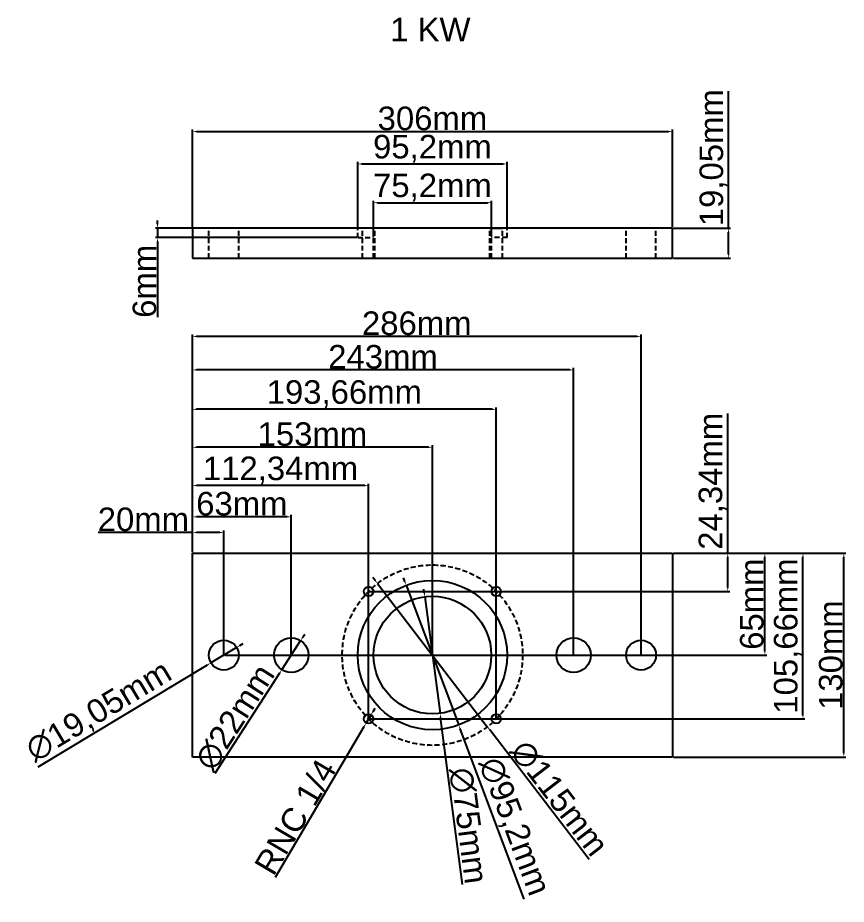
# Model space of a CAD drawing. Header units: centimetres. Extents: x 6534 to 31506, y 42826 to 109107.
# Drawn here: x 28963 to 29491, y 55406 to 55971 of the extents above; entities that cross this region are included whole.
import ezdxf

# ---------------------------------------------------------------- set-up
doc = ezdxf.new("R2010")
doc.units = ezdxf.units.CM
doc.header["$LTSCALE"] = 0.5
doc.linetypes.add('DASHED2', pattern=[9.525, 6.35, -3.175])
doc.styles.get("Standard").update_dxf_attribs({"font": 'arial.ttf'})
doc.dimstyles.new('ISO-25', dxfattribs={"dimtxt": 15, "dimasz": 2.5, "dimexe": 1.25, "dimexo": 0.625, "dimtad": 1, "dimtxsty": 'Standard', "dimcen": 2.5, "dimclrd": 1, "dimclre": 1, "dimadec": 0, "dimazin": 0, "dimtfac": 1, "dimtmove": 0, "dimatfit": 3, "dimfxl": 1, "dimarcsym": 0})

# ---------------------------------------------------------------- blocks, each defined once
blk = doc.blocks.new('*D371')
at = {"color": 1, "lineweight": -2, "transparency": 16777216}
for p, q in [((29074.63, 55837.11), (29074.63, 55899.38)), ((29380.63, 55837.11), (29380.63, 55899.38)), ((29077.13, 55898.13), (29378.13, 55898.13))]:
    blk.add_line(p, q, dxfattribs=at)
at = {"color": 1, "transparency": 16777216}
for points in [[(29077.13, 55898.55), (29077.13, 55897.72), (29074.63, 55898.13)], [(29378.13, 55898.55), (29378.13, 55897.72), (29380.63, 55898.13)]]:
    blk.add_solid(points, dxfattribs=at)
at = {"layer": 'Defpoints', "color": 0, "transparency": 16777216}
for p in [(29380.63, 55898.13), (29074.63, 55836.49), (29380.63, 55836.49)]:
    blk.add_point(p, dxfattribs=at)
at = {"color": 0, "transparency": 16777216, "insert": (29227.63, 55906.42), "char_height": 15, "attachment_point": 5}
blk.add_mtext('306mm', dxfattribs=at)
blk = doc.blocks.new('*D372')
at = {"color": 1, "lineweight": -2, "transparency": 16777216}
for p, q in [((29416.46, 55836.49), (29416.46, 55923.95)), ((29381.25, 55836.49), (29417.71, 55836.49)), ((29416.46, 55819.94), (29416.46, 55833.99)), ((29381.25, 55817.44), (29417.71, 55817.44))]:
    blk.add_line(p, q, dxfattribs=at)
at = {"color": 1, "transparency": 16777216}
for points in [[(29416.04, 55833.99), (29416.87, 55833.99), (29416.46, 55836.49)], [(29416.04, 55819.94), (29416.87, 55819.94), (29416.46, 55817.44)]]:
    blk.add_solid(points, dxfattribs=at)
at = {"layer": 'Defpoints', "color": 0, "transparency": 16777216}
for p in [(29380.63, 55836.49), (29416.46, 55836.49), (29380.63, 55817.44)]:
    blk.add_point(p, dxfattribs=at)
at = {"color": 0, "transparency": 16777216, "insert": (29406.82, 55881.47), "char_height": 15, "attachment_point": 5, "rotation": 90}
blk.add_mtext('19,05mm', dxfattribs=at)
blk = doc.blocks.new('*D373')
at = {"color": 1, "lineweight": -2, "transparency": 16777216}
for p, q in [((29074.63, 55642.55), (29014.62, 55642.55)), ((29074.63, 55629.98), (29074.63, 55643.8)), ((29092.13, 55642.55), (29077.13, 55642.55)), ((29094.63, 55564.98), (29094.63, 55643.8))]:
    blk.add_line(p, q, dxfattribs=at)
at = {"color": 1, "transparency": 16777216}
for points in [[(29077.13, 55642.96), (29077.13, 55642.13), (29074.63, 55642.55)], [(29092.13, 55642.96), (29092.13, 55642.13), (29094.63, 55642.55)]]:
    blk.add_solid(points, dxfattribs=at)
at = {"layer": 'Defpoints', "color": 0, "transparency": 16777216}
for p in [(29074.63, 55642.55), (29074.63, 55629.35), (29094.63, 55564.35)]:
    blk.add_point(p, dxfattribs=at)
at = {"color": 0, "transparency": 16777216, "insert": (29043.37, 55650.83), "char_height": 15, "attachment_point": 5}
blk.add_mtext('20mm', dxfattribs=at)
blk = doc.blocks.new('*D374')
at = {"color": 1, "lineweight": -2, "transparency": 16777216}
for p, q in [((29074.63, 55629.98), (29074.63, 55673.64)), ((29186.97, 55524.32), (29186.97, 55673.64)), ((29184.47, 55672.39), (29077.13, 55672.39))]:
    blk.add_line(p, q, dxfattribs=at)
at = {"color": 1, "transparency": 16777216}
for points in [[(29077.13, 55672.81), (29077.13, 55671.98), (29074.63, 55672.39)], [(29184.47, 55672.81), (29184.47, 55671.98), (29186.97, 55672.39)]]:
    blk.add_solid(points, dxfattribs=at)
at = {"layer": 'Defpoints', "color": 0, "transparency": 16777216}
for p in [(29074.63, 55672.39), (29074.63, 55629.35), (29186.97, 55523.69)]:
    blk.add_point(p, dxfattribs=at)
at = {"color": 0, "transparency": 16777216, "insert": (29130.8, 55682.03), "char_height": 15, "attachment_point": 5}
blk.add_mtext('112,34mm', dxfattribs=at)
blk = doc.blocks.new('*D375')
at = {"color": 1, "lineweight": -2, "transparency": 16777216}
for p, q in [((29074.63, 55629.98), (29074.63, 55698.11)), ((29225.13, 55696.86), (29077.13, 55696.86)), ((29227.63, 55564.98), (29227.63, 55698.11))]:
    blk.add_line(p, q, dxfattribs=at)
at = {"color": 1, "transparency": 16777216}
for points in [[(29077.13, 55697.28), (29077.13, 55696.45), (29074.63, 55696.86)], [(29225.13, 55697.28), (29225.13, 55696.45), (29227.63, 55696.86)]]:
    blk.add_solid(points, dxfattribs=at)
at = {"layer": 'Defpoints', "color": 0, "transparency": 16777216}
for p in [(29074.63, 55696.86), (29074.63, 55629.35), (29227.63, 55564.35)]:
    blk.add_point(p, dxfattribs=at)
at = {"color": 0, "transparency": 16777216, "insert": (29151.13, 55705.15), "char_height": 15, "attachment_point": 5}
blk.add_mtext('153mm', dxfattribs=at)
blk = doc.blocks.new('*D376')
at = {"color": 1, "lineweight": -2, "transparency": 16777216}
for p, q in [((29074.63, 55629.98), (29074.63, 55722.3)), ((29265.79, 55721.05), (29077.13, 55721.05)), ((29268.29, 55524.32), (29268.29, 55722.3))]:
    blk.add_line(p, q, dxfattribs=at)
at = {"color": 1, "transparency": 16777216}
for points in [[(29077.13, 55721.46), (29077.13, 55720.63), (29074.63, 55721.05)], [(29265.79, 55721.46), (29265.79, 55720.63), (29268.29, 55721.05)]]:
    blk.add_solid(points, dxfattribs=at)
at = {"layer": 'Defpoints', "color": 0, "transparency": 16777216}
for p in [(29074.63, 55721.05), (29074.63, 55629.35), (29268.29, 55523.69)]:
    blk.add_point(p, dxfattribs=at)
at = {"color": 0, "transparency": 16777216, "insert": (29171.46, 55730.69), "char_height": 15, "attachment_point": 5}
blk.add_mtext('193,66mm', dxfattribs=at)
blk = doc.blocks.new('*D377')
at = {"color": 1, "lineweight": -2, "transparency": 16777216}
for p, q in [((29074.63, 55629.98), (29074.63, 55768.8)), ((29360.63, 55564.98), (29360.63, 55768.8)), ((29358.13, 55767.55), (29077.13, 55767.55))]:
    blk.add_line(p, q, dxfattribs=at)
at = {"color": 1, "transparency": 16777216}
for points in [[(29077.13, 55767.97), (29077.13, 55767.14), (29074.63, 55767.55)], [(29358.13, 55767.97), (29358.13, 55767.14), (29360.63, 55767.55)]]:
    blk.add_solid(points, dxfattribs=at)
at = {"layer": 'Defpoints', "color": 0, "transparency": 16777216}
for p in [(29074.63, 55767.55), (29074.63, 55629.35), (29360.63, 55564.35)]:
    blk.add_point(p, dxfattribs=at)
at = {"color": 0, "transparency": 16777216, "insert": (29217.63, 55775.84), "char_height": 15, "attachment_point": 5}
blk.add_mtext('286mm', dxfattribs=at)
blk = doc.blocks.new('*D378')
at = {"color": 1, "lineweight": -2, "transparency": 16777216}
for p, q in [((29415.89, 55629.35), (29415.89, 55718.49)), ((29381.25, 55629.35), (29417.14, 55629.35)), ((29415.89, 55607.51), (29415.89, 55626.85)), ((29187.59, 55605.01), (29417.14, 55605.01))]:
    blk.add_line(p, q, dxfattribs=at)
at = {"color": 1, "transparency": 16777216}
for points in [[(29415.47, 55626.85), (29416.3, 55626.85), (29415.89, 55629.35)], [(29415.47, 55607.51), (29416.3, 55607.51), (29415.89, 55605.01)]]:
    blk.add_solid(points, dxfattribs=at)
at = {"layer": 'Defpoints', "color": 0, "transparency": 16777216}
for p in [(29380.63, 55629.35), (29415.89, 55629.35), (29186.97, 55605.01)]:
    blk.add_point(p, dxfattribs=at)
at = {"color": 0, "transparency": 16777216, "insert": (29406.25, 55675.17), "char_height": 15, "attachment_point": 5, "rotation": 90}
blk.add_mtext('24,34mm', dxfattribs=at)
blk = doc.blocks.new('*D379')
at = {"color": 1, "lineweight": -2, "transparency": 16777216}
for p, q in [((29381.25, 55629.35), (29440.82, 55629.35)), ((29439.57, 55566.85), (29439.57, 55626.85)), ((29095.25, 55564.35), (29440.82, 55564.35))]:
    blk.add_line(p, q, dxfattribs=at)
at = {"color": 1, "transparency": 16777216}
for points in [[(29439.15, 55626.85), (29439.99, 55626.85), (29439.57, 55629.35)], [(29439.15, 55566.85), (29439.99, 55566.85), (29439.57, 55564.35)]]:
    blk.add_solid(points, dxfattribs=at)
at = {"layer": 'Defpoints', "color": 0, "transparency": 16777216}
for p in [(29380.63, 55629.35), (29439.57, 55629.35), (29094.63, 55564.35)]:
    blk.add_point(p, dxfattribs=at)
at = {"color": 0, "transparency": 16777216, "insert": (29431.29, 55596.85), "char_height": 15, "attachment_point": 5, "rotation": 90}
blk.add_mtext('65mm', dxfattribs=at)
blk = doc.blocks.new('*D380')
at = {"color": 1, "lineweight": -2, "transparency": 16777216}
for p, q in [((29381.25, 55629.35), (29465.1, 55629.35)), ((29463.85, 55526.19), (29463.85, 55626.85)), ((29187.59, 55523.69), (29465.1, 55523.69))]:
    blk.add_line(p, q, dxfattribs=at)
at = {"color": 1, "transparency": 16777216}
for points in [[(29463.43, 55626.85), (29464.26, 55626.85), (29463.85, 55629.35)], [(29463.43, 55526.19), (29464.26, 55526.19), (29463.85, 55523.69)]]:
    blk.add_solid(points, dxfattribs=at)
at = {"layer": 'Defpoints', "color": 0, "transparency": 16777216}
for p in [(29380.63, 55629.35), (29463.85, 55629.35), (29186.97, 55523.69)]:
    blk.add_point(p, dxfattribs=at)
at = {"color": 0, "transparency": 16777216, "insert": (29454.21, 55576.52), "char_height": 15, "attachment_point": 5, "rotation": 90}
blk.add_mtext('105,66mm', dxfattribs=at)
blk = doc.blocks.new('*D381')
at = {"color": 1, "lineweight": -2, "transparency": 16777216}
for p, q in [((29381.25, 55629.35), (29491.15, 55629.35)), ((29489.9, 55501.85), (29489.9, 55626.85)), ((29381.25, 55499.35), (29491.15, 55499.35))]:
    blk.add_line(p, q, dxfattribs=at)
at = {"color": 1, "transparency": 16777216}
for points in [[(29489.48, 55626.85), (29490.32, 55626.85), (29489.9, 55629.35)], [(29489.48, 55501.85), (29490.32, 55501.85), (29489.9, 55499.35)]]:
    blk.add_solid(points, dxfattribs=at)
at = {"layer": 'Defpoints', "color": 0, "transparency": 16777216}
for p in [(29380.63, 55629.35), (29489.9, 55629.35), (29380.63, 55499.35)]:
    blk.add_point(p, dxfattribs=at)
at = {"color": 0, "transparency": 16777216, "insert": (29481.61, 55564.35), "char_height": 15, "attachment_point": 5, "rotation": 90}
blk.add_mtext('130mm', dxfattribs=at)
blk = doc.blocks.new('*D382')
at = {"color": 1, "lineweight": -2, "transparency": 16777216}
for p, q in [((29104.93, 55570.55), (29107.07, 55571.84)), ((29102.79, 55569.26), (29086.47, 55559.44)), ((28976.35, 55493.16), (29084.32, 55558.15))]:
    blk.add_line(p, q, dxfattribs=at)
at = {"color": 1, "transparency": 16777216}
for points in [[(29104.71, 55570.91), (29105.14, 55570.2), (29102.79, 55569.26)], [(29084.11, 55558.51), (29084.54, 55557.79), (29086.47, 55559.44)]]:
    blk.add_solid(points, dxfattribs=at)
at = {"layer": 'Defpoints', "color": 0, "transparency": 16777216}
for p in [(29102.79, 55569.26), (29086.47, 55559.44)]:
    blk.add_point(p, dxfattribs=at)
at = {"color": 0, "transparency": 16777216, "insert": (29015.24, 55528.11), "char_height": 15, "attachment_point": 5, "rotation": 31.0443}
blk.add_mtext('∅19,05mm', dxfattribs=at)
blk = doc.blocks.new('*D383')
at = {"color": 1, "lineweight": -2, "transparency": 16777216}
for p, q in [((29222.44, 55604.01), (29222.12, 55606.49)), ((29222.77, 55601.53), (29232.49, 55527.17)), ((29246.75, 55418.06), (29232.81, 55524.69))]:
    blk.add_line(p, q, dxfattribs=at)
at = {"color": 1, "transparency": 16777216}
for points in [[(29222.85, 55604.07), (29222.03, 55603.96), (29222.77, 55601.53)], [(29233.23, 55524.74), (29232.4, 55524.63), (29232.49, 55527.17)]]:
    blk.add_solid(points, dxfattribs=at)
at = {"layer": 'Defpoints', "color": 0, "transparency": 16777216}
for p in [(29222.77, 55601.53), (29232.49, 55527.17)]:
    blk.add_point(p, dxfattribs=at)
at = {"color": 0, "transparency": 16777216, "insert": (29250.61, 55455.67), "char_height": 15, "attachment_point": 5, "rotation": 277.4489}
blk.add_mtext('∅75mm', dxfattribs=at)
blk = doc.blocks.new('*D384')
at = {"color": 1, "lineweight": -2, "transparency": 16777216}
for p, q in [((29074.63, 55629.98), (29074.63, 55747.41)), ((29315.13, 55746.16), (29077.13, 55746.16)), ((29317.63, 55564.98), (29317.63, 55747.41))]:
    blk.add_line(p, q, dxfattribs=at)
at = {"color": 1, "transparency": 16777216}
for points in [[(29077.13, 55746.58), (29077.13, 55745.74), (29074.63, 55746.16)], [(29315.13, 55746.58), (29315.13, 55745.74), (29317.63, 55746.16)]]:
    blk.add_solid(points, dxfattribs=at)
at = {"layer": 'Defpoints', "color": 0, "transparency": 16777216}
for p in [(29074.63, 55746.16), (29074.63, 55629.35), (29317.63, 55564.35)]:
    blk.add_point(p, dxfattribs=at)
at = {"color": 0, "transparency": 16777216, "insert": (29196.13, 55754.45), "char_height": 15, "attachment_point": 5}
blk.add_mtext('243mm', dxfattribs=at)
blk = doc.blocks.new('*D385')
at = {"color": 1, "lineweight": -2, "transparency": 16777216}
for p, q in [((29074.63, 55629.98), (29074.63, 55653.77)), ((29135.13, 55652.52), (29077.13, 55652.52)), ((29137.63, 55564.98), (29137.63, 55653.77))]:
    blk.add_line(p, q, dxfattribs=at)
at = {"color": 1, "transparency": 16777216}
for points in [[(29077.13, 55652.94), (29077.13, 55652.11), (29074.63, 55652.52)], [(29135.13, 55652.94), (29135.13, 55652.11), (29137.63, 55652.52)]]:
    blk.add_solid(points, dxfattribs=at)
at = {"layer": 'Defpoints', "color": 0, "transparency": 16777216}
for p in [(29074.63, 55652.52), (29074.63, 55629.35), (29137.63, 55564.35)]:
    blk.add_point(p, dxfattribs=at)
at = {"color": 0, "transparency": 16777216, "insert": (29106.13, 55660.81), "char_height": 15, "attachment_point": 5}
blk.add_mtext('63mm', dxfattribs=at)
blk = doc.blocks.new('*D386')
at = {"color": 1, "lineweight": -2, "transparency": 16777216}
for p, q in [((29144.93, 55575.71), (29146.28, 55577.81)), ((29143.58, 55573.6), (29131.68, 55555.1)), ((29089.17, 55489.02), (29130.32, 55553))]:
    blk.add_line(p, q, dxfattribs=at)
at = {"color": 1, "transparency": 16777216}
for points in [[(29144.58, 55575.93), (29145.28, 55575.48), (29143.58, 55573.6)], [(29129.97, 55553.22), (29130.67, 55552.77), (29131.68, 55555.1)]]:
    blk.add_solid(points, dxfattribs=at)
at = {"layer": 'Defpoints', "color": 0, "transparency": 16777216}
for p in [(29143.58, 55573.6), (29131.68, 55555.1)]:
    blk.add_point(p, dxfattribs=at)
at = {"color": 0, "transparency": 16777216, "insert": (29101.75, 55524.67), "char_height": 15, "attachment_point": 5, "rotation": 57.2484}
blk.add_mtext('∅22mm', dxfattribs=at)
blk = doc.blocks.new('*D387')
at = {"color": 1, "lineweight": -2, "transparency": 16777216}
for p, q in [((29179.4, 55836.49), (29051.16, 55836.49)), ((29052.41, 55838.99), (29052.41, 55841.49)), ((29052.41, 55836.49), (29052.41, 55830.49)), ((29179.4, 55830.49), (29051.16, 55830.49)), ((29052.41, 55827.99), (29052.41, 55779.81))]:
    blk.add_line(p, q, dxfattribs=at)
at = {"color": 1, "transparency": 16777216}
for points in [[(29051.99, 55838.99), (29052.83, 55838.99), (29052.41, 55836.49)], [(29051.99, 55827.99), (29052.83, 55827.99), (29052.41, 55830.49)]]:
    blk.add_solid(points, dxfattribs=at)
at = {"layer": 'Defpoints', "color": 0, "transparency": 16777216}
for p in [(29180.03, 55836.49), (29052.41, 55830.49), (29180.03, 55830.49)]:
    blk.add_point(p, dxfattribs=at)
at = {"color": 0, "transparency": 16777216, "insert": (29044.13, 55802.65), "char_height": 15, "attachment_point": 5, "rotation": 90}
blk.add_mtext('6mm', dxfattribs=at)
blk = doc.blocks.new('*D388')
at = {"color": 1, "lineweight": -2, "transparency": 16777216}
for p, q in [((29188.49, 55526.28), (29185.44, 55521.11)), ((29189.76, 55528.43), (29191.03, 55530.58)), ((29127.5, 55422.9), (29184.17, 55518.96))]:
    blk.add_line(p, q, dxfattribs=at)
at = {"color": 1, "transparency": 16777216}
for points in [[(29189.4, 55528.64), (29190.12, 55528.22), (29188.49, 55526.28)], [(29183.81, 55519.17), (29184.53, 55518.74), (29185.44, 55521.11)]]:
    blk.add_solid(points, dxfattribs=at)
at = {"layer": 'Defpoints', "color": 0, "transparency": 16777216}
for p in [(29188.49, 55526.28), (29185.44, 55521.11)]:
    blk.add_point(p, dxfattribs=at)
at = {"color": 0, "transparency": 16777216, "insert": (29140.34, 55461.15), "char_height": 15, "attachment_point": 5, "rotation": 59.4591}
blk.add_mtext('RNC 1/4', dxfattribs=at)
blk = doc.blocks.new('*D389')
at = {"color": 1, "lineweight": -2, "transparency": 16777216}
for p, q in [((29209.99, 55611.24), (29209.11, 55613.58)), ((29210.87, 55608.9), (29244.38, 55519.8)), ((29286.12, 55408.84), (29245.26, 55517.46))]:
    blk.add_line(p, q, dxfattribs=at)
at = {"color": 1, "transparency": 16777216}
for points in [[(29210.38, 55611.39), (29209.6, 55611.1), (29210.87, 55608.9)], [(29245.65, 55517.61), (29244.87, 55517.31), (29244.38, 55519.8)]]:
    blk.add_solid(points, dxfattribs=at)
at = {"layer": 'Defpoints', "color": 0, "transparency": 16777216}
for p in [(29210.87, 55608.9), (29244.38, 55519.8)]:
    blk.add_point(p, dxfattribs=at)
at = {"color": 0, "transparency": 16777216, "insert": (29279.35, 55454.92), "char_height": 15, "attachment_point": 5, "rotation": 290.6129}
blk.add_mtext('∅95,2mm', dxfattribs=at)
blk = doc.blocks.new('*D390')
at = {"color": 1, "lineweight": -2, "transparency": 16777216}
for p, q in [((29191.1, 55611.95), (29189.58, 55613.93)), ((29192.62, 55609.97), (29262.63, 55518.73)), ((29327.61, 55434.06), (29264.15, 55516.75))]:
    blk.add_line(p, q, dxfattribs=at)
at = {"color": 1, "transparency": 16777216}
for points in [[(29191.43, 55612.21), (29190.77, 55611.7), (29192.62, 55609.97)], [(29264.48, 55517), (29263.82, 55516.5), (29262.63, 55518.73)]]:
    blk.add_solid(points, dxfattribs=at)
at = {"layer": 'Defpoints', "color": 0, "transparency": 16777216}
for p in [(29192.62, 55609.97), (29262.63, 55518.73)]:
    blk.add_point(p, dxfattribs=at)
at = {"color": 0, "transparency": 16777216, "insert": (29308.57, 55473.17), "char_height": 15, "attachment_point": 5, "rotation": 307.5019}
blk.add_mtext('∅115mm', dxfattribs=at)
blk = doc.blocks.new('*D391')
at = {"color": 1, "lineweight": -2, "transparency": 16777216}
for p, q in [((29180.03, 55837.11), (29180.03, 55878.73)), ((29182.53, 55877.48), (29272.73, 55877.48)), ((29275.23, 55837.11), (29275.23, 55878.73))]:
    blk.add_line(p, q, dxfattribs=at)
at = {"color": 1, "transparency": 16777216}
for points in [[(29182.53, 55877.9), (29182.53, 55877.06), (29180.03, 55877.48)], [(29272.73, 55877.9), (29272.73, 55877.06), (29275.23, 55877.48)]]:
    blk.add_solid(points, dxfattribs=at)
at = {"layer": 'Defpoints', "color": 0, "transparency": 16777216}
for p in [(29275.23, 55877.48), (29180.03, 55836.49), (29275.23, 55836.49)]:
    blk.add_point(p, dxfattribs=at)
at = {"color": 0, "transparency": 16777216, "insert": (29227.63, 55887.12), "char_height": 15, "attachment_point": 5}
blk.add_mtext('95,2mm', dxfattribs=at)
blk = doc.blocks.new('*D392')
at = {"color": 1, "lineweight": -2, "transparency": 16777216}
for p, q in [((29190.03, 55831.11), (29190.03, 55854.03)), ((29265.23, 55831.11), (29265.23, 55854.03)), ((29192.53, 55852.78), (29262.73, 55852.78))]:
    blk.add_line(p, q, dxfattribs=at)
at = {"color": 1, "transparency": 16777216}
for points in [[(29192.53, 55853.19), (29192.53, 55852.36), (29190.03, 55852.78)], [(29262.73, 55853.19), (29262.73, 55852.36), (29265.23, 55852.78)]]:
    blk.add_solid(points, dxfattribs=at)
at = {"layer": 'Defpoints', "color": 0, "transparency": 16777216}
for p in [(29265.23, 55852.78), (29190.03, 55830.49), (29265.23, 55830.49)]:
    blk.add_point(p, dxfattribs=at)
at = {"color": 0, "transparency": 16777216, "insert": (29227.63, 55862.41), "char_height": 15, "attachment_point": 5}
blk.add_mtext('75,2mm', dxfattribs=at)

msp = doc.modelspace()

# ---------------------------------------------------------------- linework, layer by layer
for p, q in [((29380.627, 55836.486), (29074.627, 55836.486)), ((29074.627, 55836.486), (29074.627, 55817.436)), ((29190.969, 55836.486), (29182.969, 55836.486)), ((29264.286, 55836.486), (29272.286, 55836.486)), ((29380.627, 55817.436), (29380.627, 55836.486)), ((29074.627, 55817.436), (29380.627, 55817.436)), ((29074.627, 55629.351), (29380.627, 55629.351)), ((29074.627, 55499.351), (29074.627, 55629.351)), ((29380.627, 55629.351), (29380.627, 55499.351)), ((29227.627, 55564.351), (29302.551, 55564.351)), ((29380.627, 55499.351), (29074.627, 55499.351))]:
    msp.add_line(p, q)
at = {"linetype": 'DASHED2'}
for p, q in [((29085.102, 55817.436), (29085.102, 55836.486)), ((29104.152, 55817.436), (29104.152, 55836.486)), ((29182.969, 55817.436), (29182.969, 55836.486)), ((29190.969, 55817.436), (29190.969, 55836.486)), ((29264.286, 55817.436), (29264.286, 55836.486)), ((29272.286, 55817.436), (29272.286, 55836.486)), ((29351.102, 55817.436), (29351.102, 55836.486)), ((29370.152, 55817.436), (29370.152, 55836.486))]:
    msp.add_line(p, q, dxfattribs=at)
at = {"color": 3, "linetype": 'DASHED2'}
for p, q in [((29180.027, 55830.486), (29180.027, 55836.486)), ((29275.227, 55830.486), (29275.227, 55836.486)), ((29180.027, 55830.486), (29190.027, 55830.486)), ((29190.027, 55817.436), (29190.027, 55830.486)), ((29265.227, 55817.436), (29265.227, 55830.486)), ((29275.227, 55830.486), (29265.227, 55830.486))]:
    msp.add_line(p, q, dxfattribs=at)
at = {"linetype": 'DASHED2'}
msp.add_circle((29227.627, 55564.351), 57.5, dxfattribs=at)
at = {"color": 30, "true_color": 0xf8991e}
for radius in [47.6, 37.5]:
    msp.add_circle((29227.627, 55564.351), radius, dxfattribs=at)
for centre, radius in [((29186.969, 55605.01), 3), ((29268.286, 55605.01), 3), ((29094.627, 55564.351), 9.525), ((29137.627, 55564.351), 11), ((29317.627, 55564.351), 11), ((29360.627, 55564.351), 9.525), ((29186.969, 55523.693), 3), ((29268.286, 55523.693), 3)]:
    msp.add_circle(centre, radius)

# ---------------------------------------------------------------- texts
at = {"insert": (29200.696, 55970.684), "char_height": 15, "attachment_point": 1}
msp.add_mtext_dynamic_manual_height_columns('1 KW', width=876.24188, gutter_width=12.5, heights=[0], dxfattribs=at)

# ---------------------------------------------------------------- dimensions: what is measured, and where the dimension line sits
for base, p1, p2, picture, middle in [((29416.456, 55836.486), (29380.627, 55817.436), (29380.627, 55836.486), '*D372', (29406.816, 55881.47)), ((29052.409, 55830.486), (29180.027, 55836.486), (29180.027, 55830.486), '*D387', (29044.126, 55802.648)), ((29415.886, 55629.351), (29186.969, 55605.01), (29380.627, 55629.351), '*D378', (29406.246, 55675.169)), ((29439.57, 55629.351), (29094.627, 55564.351), (29380.627, 55629.351), '*D379', (29431.286, 55596.851)), ((29463.847, 55629.351), (29186.969, 55523.693), (29380.627, 55629.351), '*D380', (29454.207, 55576.522)), ((29489.9, 55629.351), (29380.627, 55499.351), (29380.627, 55629.351), '*D381', (29481.611, 55564.351))]:
    dim = msp.add_linear_dim(base=base, p1=p1, p2=p2, angle=90, dimstyle='ISO-25', override={"dimpost": 'mm'})
    dim.commit()
    dim.dimension.update_dxf_attribs({"geometry": picture, "text_midpoint": middle})
for base, p1, p2, picture, middle in [((29380.627, 55898.133), (29074.627, 55836.486), (29380.627, 55836.486), '*D371', (29227.627, 55898.133)), ((29275.227, 55877.48), (29180.027, 55836.486), (29275.227, 55836.486), '*D391', (29227.627, 55877.48)), ((29074.627, 55767.553), (29360.627, 55564.351), (29074.627, 55629.351), '*D377', (29217.627, 55767.553))]:
    dim = msp.add_linear_dim(base=base, p1=p1, p2=p2, dimstyle='ISO-25', override={"dimpost": 'mm'})
    dim.commit()
    dim.dimension.update_dxf_attribs({"geometry": picture, "text_midpoint": middle, "dimtype": 160})
for base, p1, p2, picture, middle in [((29265.227, 55852.776), (29190.027, 55830.486), (29265.227, 55830.486), '*D392', (29227.627, 55862.415)), ((29074.627, 55746.161), (29317.627, 55564.351), (29074.627, 55629.351), '*D384', (29196.127, 55754.449)), ((29074.627, 55721.047), (29268.286, 55523.693), (29074.627, 55629.351), '*D376', (29171.456, 55730.687)), ((29074.627, 55696.865), (29227.627, 55564.351), (29074.627, 55629.351), '*D375', (29151.127, 55705.153)), ((29074.627, 55672.392), (29186.969, 55523.693), (29074.627, 55629.351), '*D374', (29130.798, 55682.032)), ((29074.627, 55652.522), (29137.627, 55564.351), (29074.627, 55629.351), '*D385', (29106.127, 55660.811)), ((29074.627, 55642.546), (29094.627, 55564.351), (29074.627, 55629.351), '*D373', (29043.375, 55650.83))]:
    dim = msp.add_linear_dim(base=base, p1=p1, p2=p2, dimstyle='ISO-25', override={"dimpost": 'mm'})
    dim.commit()
    dim.dimension.update_dxf_attribs({"geometry": picture, "text_midpoint": middle})
for p1, p2, picture, middle in [((29192.622, 55609.968), (29262.632, 55518.735), '*D390', (29301.665, 55467.87)), ((29210.869, 55608.904), (29244.385, 55519.799), '*D389', (29270.095, 55451.445)), ((29222.766, 55601.535), (29232.489, 55527.168), '*D383', (29241.985, 55454.537)), ((29102.788, 55569.263), (29086.466, 55559.439), '*D382', (29020.341, 55519.637))]:
    dim = msp.add_diameter_dim_2p(p1=p1, p2=p2, dimstyle='ISO-25', override={"dimpost": 'mm'})
    dim.commit()
    dim.dimension.update_dxf_attribs({"geometry": picture, "text_midpoint": middle, "dimtype": 163})
dim = msp.add_diameter_dim_2p(p1=(29143.578, 55573.603), p2=(29131.676, 55555.1), dimstyle='ISO-25', override={"dimpost": 'mm'})
dim.commit()
dim.dimension.update_dxf_attribs({"geometry": '*D386', "text_midpoint": (29101.751, 55524.667)})
dim = msp.add_diameter_dim_2p(p1=(29188.493, 55526.276), p2=(29185.444, 55521.109), text='RNC 1/4', dimstyle='ISO-25', override={"dimpost": 'mm'})
dim.commit()
dim.dimension.update_dxf_attribs({"geometry": '*D388', "text_midpoint": (29147.554, 55456.89), "dimtype": 163})

doc.saveas('drawing.dxf')
